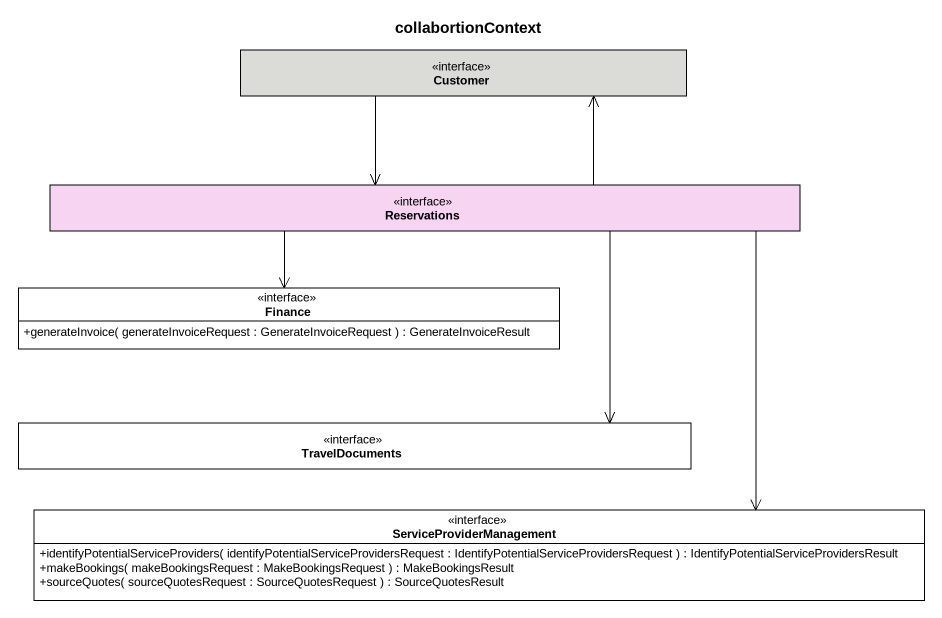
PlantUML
@startuml
title collabortionContext
hide circle
hide empty members
skinparam classAttributeIconSize 0
interface Customer #DBDBD7
interface Reservations #F6D4F2
interface Finance {
  +generateInvoice( generateInvoiceRequest : GenerateInvoiceRequest ) : GenerateInvoiceResult
}
interface TravelDocuments
interface ServiceProviderManagement {
  +identifyPotentialServiceProviders( identifyPotentialServiceProvidersRequest : IdentifyPotentialServiceProvidersRequest ) : IdentifyPotentialServiceProvidersResult
  +makeBookings( makeBookingsRequest : MakeBookingsRequest ) : MakeBookingsResult
  +sourceQuotes( sourceQuotesRequest : SourceQuotesRequest ) : SourceQuotesResult
}
Customer --> Reservations
Reservations -up-> Customer
Reservations --> Finance
Reservations --> TravelDocuments
Reservations --> ServiceProviderManagement
@enduml
